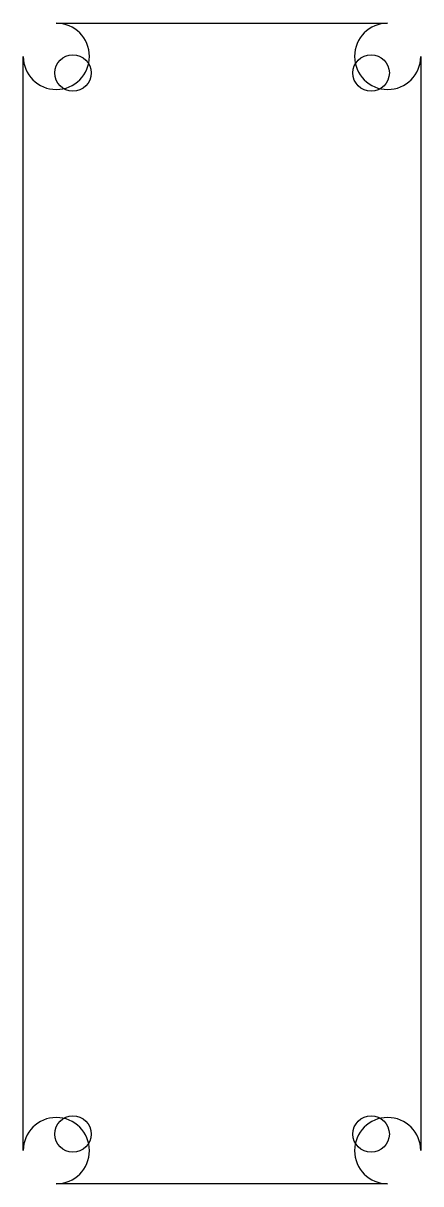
# Model space of a CAD drawing. Header units: inches. Extents: x 0 to 0.94, y -2.76 to 0.
import ezdxf

# ---------------------------------------------------------------- set-up
doc = ezdxf.new("R2010")
doc.units = ezdxf.units.IN
doc.header["$MEASUREMENT"] = 0
doc.layers.add('Edge.Cuts', color=254, linetype='CONTINUOUS', true_color=0xd0d2cd)

msp = doc.modelspace()

# ---------------------------------------------------------------- linework, layer by layer
at = {"layer": 'Edge.Cuts', "linetype": 'CONTINUOUS'}
for p, q in [((0.0787, 0), (0.8661, 0)), ((0, -2.6772), (0, -0.0787)), ((0.9449, -0.0787), (0.9449, -2.6772)), ((0.8661, -2.7559), (0.0787, -2.7559))]:
    msp.add_line(p, q, dxfattribs=at)
at = {"layer": 'Edge.Cuts'}
for centre in [(0.1181, -0.1181), (0.8268, -0.1181), (0.1181, -2.6378), (0.8268, -2.6378)]:
    msp.add_circle(centre, 0.0433, dxfattribs=at)
for centre, start, end in [((0.0787, -0.0787), -180, 90), ((0.8661, -0.0787), -270, 0), ((0.0787, -2.6772), -90, 180), ((0.8661, -2.6772), -360, -90)]:
    msp.add_arc(centre, 0.0787, start, end, dxfattribs=at)

doc.saveas('drawing.dxf')
